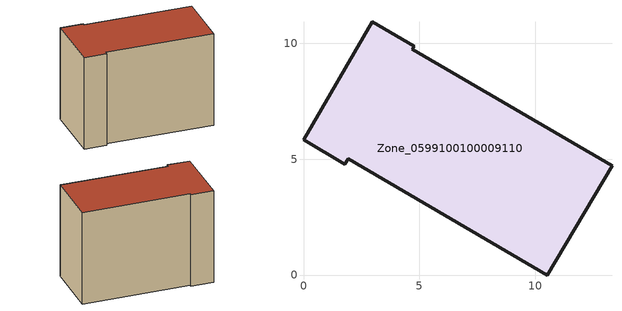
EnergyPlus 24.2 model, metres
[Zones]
Zone_0599100100009110
 floor ground (C_G): 0,5.83 2.96,10.92 4.77,9.87 4.7,9.74 13.31,4.72 10.53,0 1.93,5.01 1.79,4.77 z1.66
 wall outside (C_F): 4.7,9.74 4.77,9.87 2.96,10.92 0,5.83 1.79,4.77 1.93,5.01 10.53,0 13.31,4.72 4.7,9.74 z1.66:10.58
 roof outside (C_R): 10.53,0 13.31,4.72 4.7,9.74 4.77,9.87 2.96,10.92 0,5.83 1.79,4.77 1.93,5.01 z10.58
[BUILDING]
Pand.0599100100009110: North Axis=0; Terrain=City; Loads Convergence Tolerance Value=0.04; Temperature Convergence Tolerance Value=0.4; Solar Distribution=FullExterior; Maximum Number of Warmup Days=25; Minimum Number of Warmup Days=1
[Site:Location]
Rotterdam.The.Hague.AP_ZH_NLD Design_Conditions: Latitude=51.96; Longitude=4.45; Time Zone=1; Elevation=-4.5
[SITE:GROUNDTEMPERATURE:BUILDINGSURFACE]
18, 18, 18, 18, 18, 18, 18, 18, 18, 18, 18, 18
[MATERIAL] Thermal Absorptance=0.9; Solar Absorptance=0.7; Visible Absorptance=0.7
Name | Roughness | Thickness | Conductivity | Density | Specific Heat
G.TI.2015-2018 | MediumSmooth | 0.15 | 0.0428571 | 540 | 1210
F.TI.2015-2018 | Rough | 0.3 | 0.0666667 | 1920 | 840
R.TI.2015-2018 | MediumRough | 0.2 | 0.0333333 | 1500 | 1000
[CONSTRUCTION]
C_G: G.TI.2015-2018
C_F: F.TI.2015-2018
C_R: R.TI.2015-2018
[ZONE]
Zone_0599100100009110: Type=1; Multiplier=1; Ceiling Height=Autocalculate; Volume=Autocalculate; Floor Area=autocalculate; Part of Total Floor Area=Yes
[ZONEINFILTRATION:DESIGNFLOWRATE]
Infil_Zone_0599100100009110: Zone or ZoneList or Space or SpaceList=Zone_0599100100009110; Schedule=AlwaysOn; Design Flow Rate Calculation Method=Flow/Area; Flow Rate per Floor Area=0.0015; Constant Term Coefficient=1; Temperature Term Coefficient=0; Velocity Term Coefficient=0; Velocity Squared Term Coefficient=0
[HVACTEMPLATE:ZONE:IDEALLOADSAIRSYSTEM]
Zone_0599100100009110: Maximum Heating Supply Air Temperature=50; Minimum Cooling Supply Air Temperature=13; Maximum Heating Supply Air Humidity Ratio=0.0156; Minimum Cooling Supply Air Humidity Ratio=0.0077; Heating Limit=NoLimit; Cooling Limit=NoLimit; Dehumidification Control Type=ConstantSensibleHeatRatio; Cooling Sensible Heat Ratio=0.7; Dehumidification Setpoint=60; Humidification Control Type=None; Humidification Setpoint=30; Outdoor Air Method=None; Outdoor Air Flow Rate per Person=0.00944; Outdoor Air Flow Rate per Zone Floor Area=0; Outdoor Air Flow Rate per Zone=0; Demand Controlled Ventilation Type=None; Outdoor Air Economizer Type=NoEconomizer; Heat Recovery Type=None; Sensible Heat Recovery Effectiveness=0.7; Latent Heat Recovery Effectiveness=0.65
[ZONECONTROL:THERMOSTAT]
ThermostatControl_Zone_0599100100009110: Zone or ZoneList=Zone_0599100100009110; Control Type Schedule=DualSetpointControlType; Control 1=Thermostat_Zone_0599100100009110; Temperature Difference Between Cutout And Setpoint=0
[THERMOSTATSETPOINT:DUALSETPOINT]
Thermostat_Zone_0599100100009110: Heating Setpoint Temperature Schedule=HeatingSetpoint_Zone_0599100100009110; Cooling Setpoint Temperature Schedule=CoolingSetpoint_Zone_0599100100009110
[SCHEDULE:COMPACT]
HeatingSetpoint_Zone_0599100100009110: Through: 12/31, For: AllDays, Until: 24:00, 21
CoolingSetpoint_Zone_0599100100009110: Through: 12/31, For: AllDays, Until: 24:00, 24
DualSetpointControlType: Through: 12/31, For: AllDays, Until: 24:00, 4
AlwaysOn: Through: 12/31, For: AllDays, Until: 24:00, 1
